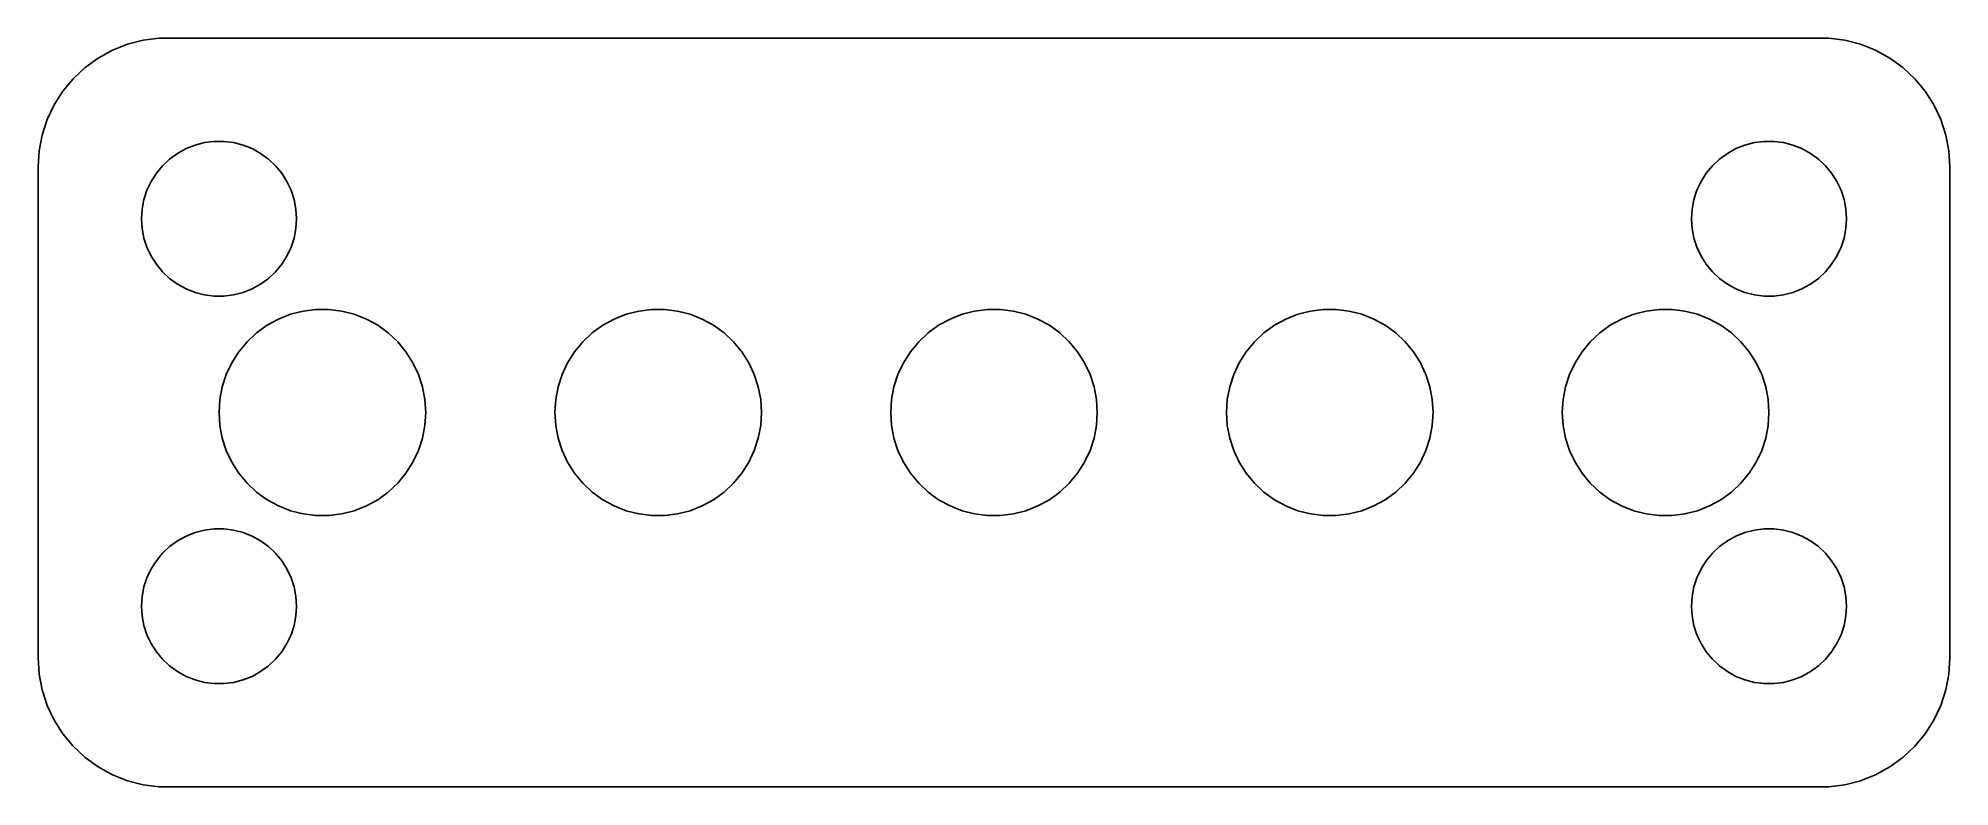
# Model space of a CAD drawing. Header units: metres. Extents: x -37 to 37, y 24.5 to 53.5.
import ezdxf

# ---------------------------------------------------------------- set-up
doc = ezdxf.new("R2010")
doc.units = ezdxf.units.M

msp = doc.modelspace()

# ---------------------------------------------------------------- linework, layer by layer
for p, q in [((-32.9369, 53.4114), (-33.5451, 53.2553)), ((-32.3139, 53.4901), (-32.9369, 53.4114)), ((32.3139, 53.4901), (-32.3139, 53.4901)), ((32.9369, 53.4114), (32.3139, 53.4901)), ((33.5451, 53.2553), (32.9369, 53.4114)), ((-34.6791, 52.7216), (-35.1871, 52.3526)), ((-34.1289, 53.0241), (-34.6791, 52.7216)), ((-33.5451, 53.2553), (-34.1289, 53.0241)), ((34.1289, 53.0241), (33.5451, 53.2553)), ((34.6791, 52.7216), (34.1289, 53.0241)), ((35.1871, 52.3526), (34.6791, 52.7216)), ((-35.6448, 51.9227), (-36.0451, 51.4389)), ((-35.1871, 52.3526), (-35.6448, 51.9227)), ((35.6448, 51.9227), (35.1871, 52.3526)), ((36.0451, 51.4389), (35.6448, 51.9227)), ((-36.0451, 51.4389), (-36.3815, 50.9088)), ((36.3815, 50.9088), (36.0451, 51.4389)), ((-36.6489, 50.3406), (-36.8429, 49.7434)), ((-36.3815, 50.9088), (-36.6489, 50.3406)), ((36.6489, 50.3406), (36.3815, 50.9088)), ((36.8429, 49.7434), (36.6489, 50.3406)), ((-36.8429, 49.7434), (-36.9606, 49.1267)), ((36.9606, 49.1267), (36.8429, 49.7434)), ((-36.9606, 49.1267), (-37, 48.5)), ((-31.9123, 48.8115), (-31.6075, 49.033)), ((-31.6075, 49.033), (-31.2773, 49.2145)), ((-31.2773, 49.2145), (-30.927, 49.3532)), ((-30.927, 49.3532), (-30.5621, 49.4469)), ((-30.5621, 49.4469), (-30.1884, 49.4941)), ((-30.1884, 49.4941), (-29.8116, 49.4941)), ((-29.8116, 49.4941), (-29.4379, 49.4469)), ((-29.4379, 49.4469), (-29.0729, 49.3532)), ((-29.0729, 49.3532), (-28.7227, 49.2145)), ((-28.7227, 49.2145), (-28.3925, 49.033)), ((-28.3925, 49.033), (-28.0877, 48.8115)), ((28.0877, 48.8115), (28.3925, 49.033)), ((28.3925, 49.033), (28.7227, 49.2145)), ((28.7227, 49.2145), (29.0729, 49.3532)), ((29.0729, 49.3532), (29.4379, 49.4469)), ((29.4379, 49.4469), (29.8116, 49.4941)), ((29.8116, 49.4941), (30.1884, 49.4941)), ((30.1884, 49.4941), (30.5621, 49.4469)), ((30.5621, 49.4469), (30.927, 49.3532)), ((30.927, 49.3532), (31.2773, 49.2145)), ((31.2773, 49.2145), (31.6075, 49.033)), ((31.6075, 49.033), (31.9123, 48.8115)), ((37, 48.5), (36.9606, 49.1267)), ((-37, 48.5), (-37, 29.5)), ((-32.6289, 47.9453), (-32.427, 48.2634)), ((-32.427, 48.2634), (-32.1869, 48.5536)), ((-32.1869, 48.5536), (-31.9123, 48.8115)), ((-28.0877, 48.8115), (-27.8131, 48.5536)), ((-27.8131, 48.5536), (-27.5729, 48.2634)), ((-27.5729, 48.2634), (-27.3711, 47.9453)), ((27.3711, 47.9453), (27.5729, 48.2634)), ((27.5729, 48.2634), (27.8131, 48.5536)), ((27.8131, 48.5536), (28.0877, 48.8115)), ((31.9123, 48.8115), (32.1869, 48.5536)), ((32.1869, 48.5536), (32.427, 48.2634)), ((32.427, 48.2634), (32.6289, 47.9453)), ((37, 29.5), (37, 48.5)), ((-32.9057, 47.2461), (-32.7893, 47.6044)), ((-32.7893, 47.6044), (-32.6289, 47.9453)), ((-27.3711, 47.9453), (-27.2107, 47.6044)), ((-27.2107, 47.6044), (-27.0942, 47.2461)), ((27.0942, 47.2461), (27.2107, 47.6044)), ((27.2107, 47.6044), (27.3711, 47.9453)), ((32.6289, 47.9453), (32.7893, 47.6044)), ((32.7893, 47.6044), (32.9057, 47.2461)), ((-33, 46.5), (-32.9763, 46.876)), ((-32.9763, 46.876), (-32.9057, 47.2461)), ((-27.0942, 47.2461), (-27.0237, 46.876)), ((-27.0237, 46.876), (-27, 46.5)), ((27, 46.5), (27.0237, 46.876)), ((27.0237, 46.876), (27.0942, 47.2461)), ((32.9057, 47.2461), (32.9763, 46.876)), ((32.9763, 46.876), (33, 46.5)), ((-32.9763, 46.124), (-33, 46.5)), ((-32.9057, 45.7539), (-32.9763, 46.124)), ((-27.0237, 46.124), (-27.0942, 45.7539)), ((-27, 46.5), (-27.0237, 46.124)), ((27.0237, 46.124), (27, 46.5)), ((27.0942, 45.7539), (27.0237, 46.124)), ((32.9763, 46.124), (32.9057, 45.7539)), ((33, 46.5), (32.9763, 46.124)), ((-32.7893, 45.3956), (-32.9057, 45.7539)), ((-32.6289, 45.0547), (-32.7893, 45.3956)), ((-27.2107, 45.3956), (-27.3711, 45.0547)), ((-27.0942, 45.7539), (-27.2107, 45.3956)), ((27.2107, 45.3956), (27.0942, 45.7539)), ((27.3711, 45.0547), (27.2107, 45.3956)), ((32.7893, 45.3956), (32.6289, 45.0547)), ((32.9057, 45.7539), (32.7893, 45.3956)), ((-32.427, 44.7366), (-32.6289, 45.0547)), ((-32.1869, 44.4464), (-32.427, 44.7366)), ((-31.9123, 44.1884), (-32.1869, 44.4464)), ((-27.8131, 44.4464), (-28.0877, 44.1884)), ((-27.5729, 44.7366), (-27.8131, 44.4464)), ((-27.3711, 45.0547), (-27.5729, 44.7366)), ((27.5729, 44.7366), (27.3711, 45.0547)), ((27.8131, 44.4464), (27.5729, 44.7366)), ((28.0877, 44.1884), (27.8131, 44.4464)), ((32.1869, 44.4464), (31.9123, 44.1884)), ((32.427, 44.7366), (32.1869, 44.4464)), ((32.6289, 45.0547), (32.427, 44.7366)), ((-31.6075, 43.967), (-31.9123, 44.1884)), ((-31.2773, 43.7855), (-31.6075, 43.967)), ((-30.927, 43.6468), (-31.2773, 43.7855)), ((-28.7227, 43.7855), (-29.0729, 43.6468)), ((-28.3925, 43.967), (-28.7227, 43.7855)), ((-28.0877, 44.1884), (-28.3925, 43.967)), ((28.3925, 43.967), (28.0877, 44.1884)), ((28.7227, 43.7855), (28.3925, 43.967)), ((29.0729, 43.6468), (28.7227, 43.7855)), ((31.2773, 43.7855), (30.927, 43.6468)), ((31.6075, 43.967), (31.2773, 43.7855)), ((31.9123, 44.1884), (31.6075, 43.967)), ((-30.5621, 43.5531), (-30.927, 43.6468)), ((-30.1884, 43.5059), (-30.5621, 43.5531)), ((-29.8116, 43.5059), (-30.1884, 43.5059)), ((-29.4379, 43.5531), (-29.8116, 43.5059)), ((-29.0729, 43.6468), (-29.4379, 43.5531)), ((-27.2361, 42.8042), (-26.7495, 42.9291)), ((-26.7495, 42.9291), (-26.2512, 42.9921)), ((-26.2512, 42.9921), (-25.7488, 42.9921)), ((-25.7488, 42.9921), (-25.2505, 42.9291)), ((-25.2505, 42.9291), (-24.7639, 42.8042)), ((-14.2361, 42.8042), (-13.7495, 42.9291)), ((-13.7495, 42.9291), (-13.2512, 42.9921)), ((-13.2512, 42.9921), (-12.7488, 42.9921)), ((-12.7488, 42.9921), (-12.2505, 42.9291)), ((-12.2505, 42.9291), (-11.7639, 42.8042)), ((-1.23605, 42.8042), (-0.74951, 42.9291)), ((-0.74951, 42.9291), (-0.25116, 42.9921)), ((-0.25116, 42.9921), (0.25116, 42.9921)), ((0.25116, 42.9921), (0.74951, 42.9291)), ((0.74951, 42.9291), (1.23605, 42.8042)), ((11.7639, 42.8042), (12.2505, 42.9291)), ((12.2505, 42.9291), (12.7488, 42.9921)), ((12.7488, 42.9921), (13.2512, 42.9921)), ((13.2512, 42.9921), (13.7495, 42.9291)), ((13.7495, 42.9291), (14.2361, 42.8042)), ((24.7639, 42.8042), (25.2505, 42.9291)), ((25.2505, 42.9291), (25.7488, 42.9921)), ((25.7488, 42.9921), (26.2512, 42.9921)), ((26.2512, 42.9921), (26.7495, 42.9291)), ((26.7495, 42.9291), (27.2361, 42.8042)), ((29.4379, 43.5531), (29.0729, 43.6468)), ((29.8116, 43.5059), (29.4379, 43.5531)), ((30.1884, 43.5059), (29.8116, 43.5059)), ((30.5621, 43.5531), (30.1884, 43.5059)), ((30.927, 43.6468), (30.5621, 43.5531)), ((-28.5497, 42.082), (-28.1433, 42.3773)), ((-28.1433, 42.3773), (-27.7031, 42.6193)), ((-27.7031, 42.6193), (-27.2361, 42.8042)), ((-24.7639, 42.8042), (-24.2969, 42.6193)), ((-24.2969, 42.6193), (-23.8567, 42.3773)), ((-23.8567, 42.3773), (-23.4503, 42.082)), ((-15.5497, 42.082), (-15.1433, 42.3773)), ((-15.1433, 42.3773), (-14.7031, 42.6193)), ((-14.7031, 42.6193), (-14.2361, 42.8042)), ((-11.7639, 42.8042), (-11.2969, 42.6193)), ((-11.2969, 42.6193), (-10.8567, 42.3773)), ((-10.8567, 42.3773), (-10.4503, 42.082)), ((-2.54968, 42.082), (-2.1433, 42.3773)), ((-2.1433, 42.3773), (-1.70311, 42.6193)), ((-1.70311, 42.6193), (-1.23605, 42.8042)), ((1.23605, 42.8042), (1.70311, 42.6193)), ((1.70311, 42.6193), (2.1433, 42.3773)), ((2.1433, 42.3773), (2.54968, 42.082)), ((10.4503, 42.082), (10.8567, 42.3773)), ((10.8567, 42.3773), (11.2969, 42.6193)), ((11.2969, 42.6193), (11.7639, 42.8042)), ((14.2361, 42.8042), (14.7031, 42.6193)), ((14.7031, 42.6193), (15.1433, 42.3773)), ((15.1433, 42.3773), (15.5497, 42.082)), ((23.4503, 42.082), (23.8567, 42.3773)), ((23.8567, 42.3773), (24.2969, 42.6193)), ((24.2969, 42.6193), (24.7639, 42.8042)), ((27.2361, 42.8042), (27.7031, 42.6193)), ((27.7031, 42.6193), (28.1433, 42.3773)), ((28.1433, 42.3773), (28.5497, 42.082)), ((-29.2361, 41.3511), (-28.9159, 41.7382)), ((-28.9159, 41.7382), (-28.5497, 42.082)), ((-23.4503, 42.082), (-23.0841, 41.7382)), ((-23.0841, 41.7382), (-22.7639, 41.3511)), ((-16.2361, 41.3511), (-15.9159, 41.7382)), ((-15.9159, 41.7382), (-15.5497, 42.082)), ((-10.4503, 42.082), (-10.0841, 41.7382)), ((-10.0841, 41.7382), (-9.76393, 41.3511)), ((-3.23605, 41.3511), (-2.91586, 41.7382)), ((-2.91586, 41.7382), (-2.54968, 42.082)), ((2.54968, 42.082), (2.91586, 41.7382)), ((2.91586, 41.7382), (3.23605, 41.3511)), ((9.76393, 41.3511), (10.0841, 41.7382)), ((10.0841, 41.7382), (10.4503, 42.082)), ((15.5497, 42.082), (15.9159, 41.7382)), ((15.9159, 41.7382), (16.2361, 41.3511)), ((22.7639, 41.3511), (23.0841, 41.7382)), ((23.0841, 41.7382), (23.4503, 42.082)), ((28.5497, 42.082), (28.9159, 41.7382)), ((28.9159, 41.7382), (29.2361, 41.3511)), ((-29.7191, 40.4725), (-29.5052, 40.927)), ((-29.5052, 40.927), (-29.2361, 41.3511)), ((-22.7639, 41.3511), (-22.4948, 40.927)), ((-22.4948, 40.927), (-22.2809, 40.4725)), ((-16.7191, 40.4725), (-16.5052, 40.927)), ((-16.5052, 40.927), (-16.2361, 41.3511)), ((-9.76393, 41.3511), (-9.49477, 40.927)), ((-9.49477, 40.927), (-9.28088, 40.4725)), ((-3.7191, 40.4725), (-3.50522, 40.927)), ((-3.50522, 40.927), (-3.23605, 41.3511)), ((3.23605, 41.3511), (3.50522, 40.927)), ((3.50522, 40.927), (3.7191, 40.4725)), ((9.28088, 40.4725), (9.49477, 40.927)), ((9.49477, 40.927), (9.76393, 41.3511)), ((16.2361, 41.3511), (16.5052, 40.927)), ((16.5052, 40.927), (16.7191, 40.4725)), ((22.2809, 40.4725), (22.4948, 40.927)), ((22.4948, 40.927), (22.7639, 41.3511)), ((29.2361, 41.3511), (29.5052, 40.927)), ((29.5052, 40.927), (29.7191, 40.4725)), ((-29.9684, 39.5013), (-29.8743, 39.9948)), ((-29.8743, 39.9948), (-29.7191, 40.4725)), ((-22.2809, 40.4725), (-22.1257, 39.9948)), ((-22.1257, 39.9948), (-22.0315, 39.5013)), ((-16.9684, 39.5013), (-16.8743, 39.9948)), ((-16.8743, 39.9948), (-16.7191, 40.4725)), ((-9.28088, 40.4725), (-9.12566, 39.9948)), ((-9.12566, 39.9948), (-9.03154, 39.5013)), ((-3.96844, 39.5013), (-3.87433, 39.9948)), ((-3.87433, 39.9948), (-3.7191, 40.4725)), ((3.7191, 40.4725), (3.87433, 39.9948)), ((3.87433, 39.9948), (3.96844, 39.5013)), ((9.03154, 39.5013), (9.12566, 39.9948)), ((9.12566, 39.9948), (9.28088, 40.4725)), ((16.7191, 40.4725), (16.8743, 39.9948)), ((16.8743, 39.9948), (16.9684, 39.5013)), ((22.0315, 39.5013), (22.1257, 39.9948)), ((22.1257, 39.9948), (22.2809, 40.4725)), ((29.7191, 40.4725), (29.8743, 39.9948)), ((29.8743, 39.9948), (29.9684, 39.5013)), ((-30, 39), (-29.9684, 39.5013)), ((-22.0315, 39.5013), (-22, 39)), ((-17, 39), (-16.9684, 39.5013)), ((-9.03154, 39.5013), (-9, 39)), ((-4, 39), (-3.96844, 39.5013)), ((3.96844, 39.5013), (4, 39)), ((9, 39), (9.03154, 39.5013)), ((16.9684, 39.5013), (17, 39)), ((22, 39), (22.0315, 39.5013)), ((29.9684, 39.5013), (30, 39)), ((-29.9684, 38.4987), (-30, 39)), ((-29.8743, 38.0052), (-29.9684, 38.4987)), ((-22.0315, 38.4987), (-22.1257, 38.0052)), ((-22, 39), (-22.0315, 38.4987)), ((-16.9684, 38.4987), (-17, 39)), ((-16.8743, 38.0052), (-16.9684, 38.4987)), ((-9.03154, 38.4987), (-9.12566, 38.0052)), ((-9, 39), (-9.03154, 38.4987)), ((-3.96844, 38.4987), (-4, 39)), ((-3.87433, 38.0052), (-3.96844, 38.4987)), ((3.96844, 38.4987), (3.87433, 38.0052)), ((4, 39), (3.96844, 38.4987)), ((9.03154, 38.4987), (9, 39)), ((9.12566, 38.0052), (9.03154, 38.4987)), ((16.9684, 38.4987), (16.8743, 38.0052)), ((17, 39), (16.9684, 38.4987)), ((22.0315, 38.4987), (22, 39)), ((22.1257, 38.0052), (22.0315, 38.4987)), ((29.9684, 38.4987), (29.8743, 38.0052)), ((30, 39), (29.9684, 38.4987)), ((-29.7191, 37.5275), (-29.8743, 38.0052)), ((-22.1257, 38.0052), (-22.2809, 37.5275)), ((-16.7191, 37.5275), (-16.8743, 38.0052)), ((-9.12566, 38.0052), (-9.28088, 37.5275)), ((-3.7191, 37.5275), (-3.87433, 38.0052)), ((3.87433, 38.0052), (3.7191, 37.5275)), ((9.28088, 37.5275), (9.12566, 38.0052)), ((16.8743, 38.0052), (16.7191, 37.5275)), ((22.2809, 37.5275), (22.1257, 38.0052)), ((29.8743, 38.0052), (29.7191, 37.5275)), ((-29.5052, 37.073), (-29.7191, 37.5275)), ((-29.2361, 36.6489), (-29.5052, 37.073)), ((-22.4948, 37.073), (-22.7639, 36.6489)), ((-22.2809, 37.5275), (-22.4948, 37.073)), ((-16.5052, 37.073), (-16.7191, 37.5275)), ((-16.2361, 36.6489), (-16.5052, 37.073)), ((-9.49477, 37.073), (-9.76393, 36.6489)), ((-9.28088, 37.5275), (-9.49477, 37.073)), ((-3.50522, 37.073), (-3.7191, 37.5275)), ((-3.23605, 36.6489), (-3.50522, 37.073)), ((3.50522, 37.073), (3.23605, 36.6489)), ((3.7191, 37.5275), (3.50522, 37.073)), ((9.49477, 37.073), (9.28088, 37.5275)), ((9.76393, 36.6489), (9.49477, 37.073)), ((16.5052, 37.073), (16.2361, 36.6489)), ((16.7191, 37.5275), (16.5052, 37.073)), ((22.4948, 37.073), (22.2809, 37.5275)), ((22.7639, 36.6489), (22.4948, 37.073)), ((29.5052, 37.073), (29.2361, 36.6489)), ((29.7191, 37.5275), (29.5052, 37.073)), ((-28.9159, 36.2618), (-29.2361, 36.6489)), ((-28.5497, 35.918), (-28.9159, 36.2618)), ((-23.0841, 36.2618), (-23.4503, 35.918)), ((-22.7639, 36.6489), (-23.0841, 36.2618)), ((-15.9159, 36.2618), (-16.2361, 36.6489)), ((-15.5497, 35.918), (-15.9159, 36.2618)), ((-10.0841, 36.2618), (-10.4503, 35.918)), ((-9.76393, 36.6489), (-10.0841, 36.2618)), ((-2.91586, 36.2618), (-3.23605, 36.6489)), ((-2.54968, 35.918), (-2.91586, 36.2618)), ((2.91586, 36.2618), (2.54968, 35.918)), ((3.23605, 36.6489), (2.91586, 36.2618)), ((10.0841, 36.2618), (9.76393, 36.6489)), ((10.4503, 35.918), (10.0841, 36.2618)), ((15.9159, 36.2618), (15.5497, 35.918)), ((16.2361, 36.6489), (15.9159, 36.2618)), ((23.0841, 36.2618), (22.7639, 36.6489)), ((23.4503, 35.918), (23.0841, 36.2618)), ((28.9159, 36.2618), (28.5497, 35.918)), ((29.2361, 36.6489), (28.9159, 36.2618)), ((-28.1433, 35.6227), (-28.5497, 35.918)), ((-27.7031, 35.3807), (-28.1433, 35.6227)), ((-23.8567, 35.6227), (-24.2969, 35.3807)), ((-23.4503, 35.918), (-23.8567, 35.6227)), ((-15.1433, 35.6227), (-15.5497, 35.918)), ((-14.7031, 35.3807), (-15.1433, 35.6227)), ((-10.8567, 35.6227), (-11.2969, 35.3807)), ((-10.4503, 35.918), (-10.8567, 35.6227)), ((-2.1433, 35.6227), (-2.54968, 35.918)), ((-1.70311, 35.3807), (-2.1433, 35.6227)), ((2.1433, 35.6227), (1.70311, 35.3807)), ((2.54968, 35.918), (2.1433, 35.6227)), ((10.8567, 35.6227), (10.4503, 35.918)), ((11.2969, 35.3807), (10.8567, 35.6227)), ((15.1433, 35.6227), (14.7031, 35.3807)), ((15.5497, 35.918), (15.1433, 35.6227)), ((23.8567, 35.6227), (23.4503, 35.918)), ((24.2969, 35.3807), (23.8567, 35.6227)), ((28.1433, 35.6227), (27.7031, 35.3807)), ((28.5497, 35.918), (28.1433, 35.6227)), ((-27.2361, 35.1958), (-27.7031, 35.3807)), ((-26.7495, 35.0709), (-27.2361, 35.1958)), ((-26.2512, 35.0079), (-26.7495, 35.0709)), ((-25.7488, 35.0079), (-26.2512, 35.0079)), ((-25.2505, 35.0709), (-25.7488, 35.0079)), ((-24.7639, 35.1958), (-25.2505, 35.0709)), ((-24.2969, 35.3807), (-24.7639, 35.1958)), ((-14.2361, 35.1958), (-14.7031, 35.3807)), ((-13.7495, 35.0709), (-14.2361, 35.1958)), ((-13.2512, 35.0079), (-13.7495, 35.0709)), ((-12.7488, 35.0079), (-13.2512, 35.0079)), ((-12.2505, 35.0709), (-12.7488, 35.0079)), ((-11.7639, 35.1958), (-12.2505, 35.0709)), ((-11.2969, 35.3807), (-11.7639, 35.1958)), ((-1.23605, 35.1958), (-1.70311, 35.3807)), ((-0.74951, 35.0709), (-1.23605, 35.1958)), ((-0.25116, 35.0079), (-0.74951, 35.0709)), ((0.25116, 35.0079), (-0.25116, 35.0079)), ((0.74951, 35.0709), (0.25116, 35.0079)), ((1.23605, 35.1958), (0.74951, 35.0709)), ((1.70311, 35.3807), (1.23605, 35.1958)), ((11.7639, 35.1958), (11.2969, 35.3807)), ((12.2505, 35.0709), (11.7639, 35.1958)), ((12.7488, 35.0079), (12.2505, 35.0709)), ((13.2512, 35.0079), (12.7488, 35.0079)), ((13.7495, 35.0709), (13.2512, 35.0079)), ((14.2361, 35.1958), (13.7495, 35.0709)), ((14.7031, 35.3807), (14.2361, 35.1958)), ((24.7639, 35.1958), (24.2969, 35.3807)), ((25.2505, 35.0709), (24.7639, 35.1958)), ((25.7488, 35.0079), (25.2505, 35.0709)), ((26.2512, 35.0079), (25.7488, 35.0079)), ((26.7495, 35.0709), (26.2512, 35.0079)), ((27.2361, 35.1958), (26.7495, 35.0709)), ((27.7031, 35.3807), (27.2361, 35.1958)), ((-31.6075, 34.033), (-31.2773, 34.2145)), ((-31.2773, 34.2145), (-30.927, 34.3532)), ((-30.927, 34.3532), (-30.5621, 34.4469)), ((-30.5621, 34.4469), (-30.1884, 34.4941)), ((-30.1884, 34.4941), (-29.8116, 34.4941)), ((-29.8116, 34.4941), (-29.4379, 34.4469)), ((-29.4379, 34.4469), (-29.0729, 34.3532)), ((-29.0729, 34.3532), (-28.7227, 34.2145)), ((-28.7227, 34.2145), (-28.3925, 34.033)), ((28.3925, 34.033), (28.7227, 34.2145)), ((28.7227, 34.2145), (29.0729, 34.3532)), ((29.0729, 34.3532), (29.4379, 34.4469)), ((29.4379, 34.4469), (29.8116, 34.4941)), ((29.8116, 34.4941), (30.1884, 34.4941)), ((30.1884, 34.4941), (30.5621, 34.4469)), ((30.5621, 34.4469), (30.927, 34.3532)), ((30.927, 34.3532), (31.2773, 34.2145)), ((31.2773, 34.2145), (31.6075, 34.033)), ((-32.427, 33.2634), (-32.1869, 33.5536)), ((-32.1869, 33.5536), (-31.9123, 33.8116)), ((-31.9123, 33.8116), (-31.6075, 34.033)), ((-28.3925, 34.033), (-28.0877, 33.8116)), ((-28.0877, 33.8116), (-27.8131, 33.5536)), ((-27.8131, 33.5536), (-27.5729, 33.2634)), ((27.5729, 33.2634), (27.8131, 33.5536)), ((27.8131, 33.5536), (28.0877, 33.8116)), ((28.0877, 33.8116), (28.3925, 34.033)), ((31.6075, 34.033), (31.9123, 33.8116)), ((31.9123, 33.8116), (32.1869, 33.5536)), ((32.1869, 33.5536), (32.427, 33.2634)), ((-32.9057, 32.2461), (-32.7893, 32.6044)), ((-32.7893, 32.6044), (-32.6289, 32.9453)), ((-32.6289, 32.9453), (-32.427, 33.2634)), ((-27.5729, 33.2634), (-27.3711, 32.9453)), ((-27.3711, 32.9453), (-27.2107, 32.6044)), ((-27.2107, 32.6044), (-27.0942, 32.2461)), ((27.0942, 32.2461), (27.2107, 32.6044)), ((27.2107, 32.6044), (27.3711, 32.9453)), ((27.3711, 32.9453), (27.5729, 33.2634)), ((32.427, 33.2634), (32.6289, 32.9453)), ((32.6289, 32.9453), (32.7893, 32.6044)), ((32.7893, 32.6044), (32.9057, 32.2461)), ((-33, 31.5), (-32.9763, 31.876)), ((-32.9763, 31.876), (-32.9057, 32.2461)), ((-27.0942, 32.2461), (-27.0237, 31.876)), ((-27.0237, 31.876), (-27, 31.5)), ((27, 31.5), (27.0237, 31.876)), ((27.0237, 31.876), (27.0942, 32.2461)), ((32.9057, 32.2461), (32.9763, 31.876)), ((32.9763, 31.876), (33, 31.5)), ((-32.9763, 31.124), (-33, 31.5)), ((-32.9057, 30.7539), (-32.9763, 31.124)), ((-27.0237, 31.124), (-27.0942, 30.7539)), ((-27, 31.5), (-27.0237, 31.124)), ((27.0237, 31.124), (27, 31.5)), ((27.0942, 30.7539), (27.0237, 31.124)), ((32.9763, 31.124), (32.9057, 30.7539)), ((33, 31.5), (32.9763, 31.124)), ((-32.7893, 30.3956), (-32.9057, 30.7539)), ((-32.6289, 30.0547), (-32.7893, 30.3956)), ((-27.2107, 30.3956), (-27.3711, 30.0547)), ((-27.0942, 30.7539), (-27.2107, 30.3956)), ((27.2107, 30.3956), (27.0942, 30.7539)), ((27.3711, 30.0547), (27.2107, 30.3956)), ((32.7893, 30.3956), (32.6289, 30.0547)), ((32.9057, 30.7539), (32.7893, 30.3956)), ((-32.427, 29.7366), (-32.6289, 30.0547)), ((-32.1869, 29.4464), (-32.427, 29.7366)), ((-27.5729, 29.7366), (-27.8131, 29.4464)), ((-27.3711, 30.0547), (-27.5729, 29.7366)), ((27.5729, 29.7366), (27.3711, 30.0547)), ((27.8131, 29.4464), (27.5729, 29.7366)), ((32.427, 29.7366), (32.1869, 29.4464)), ((32.6289, 30.0547), (32.427, 29.7366)), ((-37, 29.5), (-36.9606, 28.8733)), ((-36.9606, 28.8733), (-36.8429, 28.2566)), ((-31.9123, 29.1885), (-32.1869, 29.4464)), ((-31.6075, 28.967), (-31.9123, 29.1885)), ((-31.2773, 28.7855), (-31.6075, 28.967)), ((-28.3925, 28.967), (-28.7227, 28.7855)), ((-28.0877, 29.1885), (-28.3925, 28.967)), ((-27.8131, 29.4464), (-28.0877, 29.1885)), ((28.0877, 29.1885), (27.8131, 29.4464)), ((28.3925, 28.967), (28.0877, 29.1885)), ((28.7227, 28.7855), (28.3925, 28.967)), ((31.6075, 28.967), (31.2773, 28.7855)), ((31.9123, 29.1885), (31.6075, 28.967)), ((32.1869, 29.4464), (31.9123, 29.1885)), ((36.8429, 28.2566), (36.9606, 28.8733)), ((36.9606, 28.8733), (37, 29.5)), ((-36.8429, 28.2566), (-36.6489, 27.6594)), ((-30.927, 28.6468), (-31.2773, 28.7855)), ((-30.5621, 28.5531), (-30.927, 28.6468)), ((-30.1884, 28.5059), (-30.5621, 28.5531)), ((-29.8116, 28.5059), (-30.1884, 28.5059)), ((-29.4379, 28.5531), (-29.8116, 28.5059)), ((-29.0729, 28.6468), (-29.4379, 28.5531)), ((-28.7227, 28.7855), (-29.0729, 28.6468)), ((29.0729, 28.6468), (28.7227, 28.7855)), ((29.4379, 28.5531), (29.0729, 28.6468)), ((29.8116, 28.5059), (29.4379, 28.5531)), ((30.1884, 28.5059), (29.8116, 28.5059)), ((30.5621, 28.5531), (30.1884, 28.5059)), ((30.927, 28.6468), (30.5621, 28.5531)), ((31.2773, 28.7855), (30.927, 28.6468)), ((36.6489, 27.6594), (36.8429, 28.2566)), ((-36.6489, 27.6594), (-36.3815, 27.0912)), ((36.3815, 27.0912), (36.6489, 27.6594)), ((-36.3815, 27.0912), (-36.0451, 26.5611)), ((36.0451, 26.5611), (36.3815, 27.0912)), ((-36.0451, 26.5611), (-35.6448, 26.0773)), ((-35.6448, 26.0773), (-35.1871, 25.6474)), ((35.1871, 25.6474), (35.6448, 26.0773)), ((35.6448, 26.0773), (36.0451, 26.5611)), ((-35.1871, 25.6474), (-34.6791, 25.2784)), ((-34.6791, 25.2784), (-34.1289, 24.9759)), ((34.1289, 24.9759), (34.6791, 25.2784)), ((34.6791, 25.2784), (35.1871, 25.6474)), ((-34.1289, 24.9759), (-33.5451, 24.7447)), ((-33.5451, 24.7447), (-32.9369, 24.5886)), ((-32.9369, 24.5886), (-32.3139, 24.5099)), ((-32.3139, 24.5099), (32.3139, 24.5099)), ((32.3139, 24.5099), (32.9369, 24.5886)), ((32.9369, 24.5886), (33.5451, 24.7447)), ((33.5451, 24.7447), (34.1289, 24.9759))]:
    msp.add_line(p, q)

doc.saveas('drawing.dxf')
